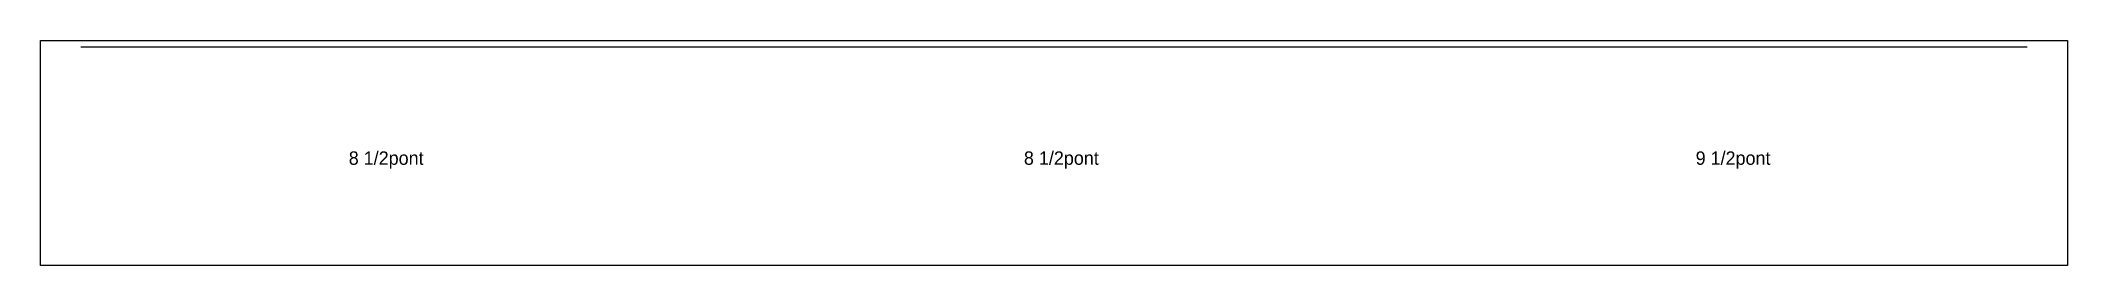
# Model space of a CAD drawing. Header units: metres. Extents: x 142308 to 143063, y 27409 to 28591.
# Drawn here: x 142308 to 143063, y 27409 to 27493 of the extents above.
import ezdxf

# ---------------------------------------------------------------- set-up
doc = ezdxf.new("R2010")
doc.units = ezdxf.units.M
for name, color, linetype in [('NOMENCLATURA', 7, 'Continuous'), ('Painéis', 200, 'Continuous'), ('SARR_2.2x7', 40, 'Continuous')]:
    doc.layers.add(name, color=color, linetype=linetype)

msp = doc.modelspace()

# ---------------------------------------------------------------- linework, layer by layer
at = {"layer": 'Painéis'}
msp.add_lwpolyline([(142308.2, 27493.1), (143063.2, 27493.1), (143063.2, 27409.1), (142308.2, 27409.1)], close=True, dxfattribs=at)
at = {"layer": 'SARR_2.2x7'}
for p, q in [((142323.2, 27490.7), (142552.2, 27490.7)), ((142552.2, 27490.7), (142796.2, 27490.7)), ((142796.2, 27490.7), (143048.2, 27490.7))]:
    msp.add_line(p, q, dxfattribs=at)

# ---------------------------------------------------------------- texts
at = {"layer": 'NOMENCLATURA'}
for s, p in [('8 1/2pont', (142423, 27446.7)), ('8 1/2pont', (142674.5, 27446.7)), ('9 1/2pont', (142924.7, 27446.7))]:
    msp.add_text(s, height=5, dxfattribs=at).set_placement(p)

doc.saveas('drawing.dxf')
